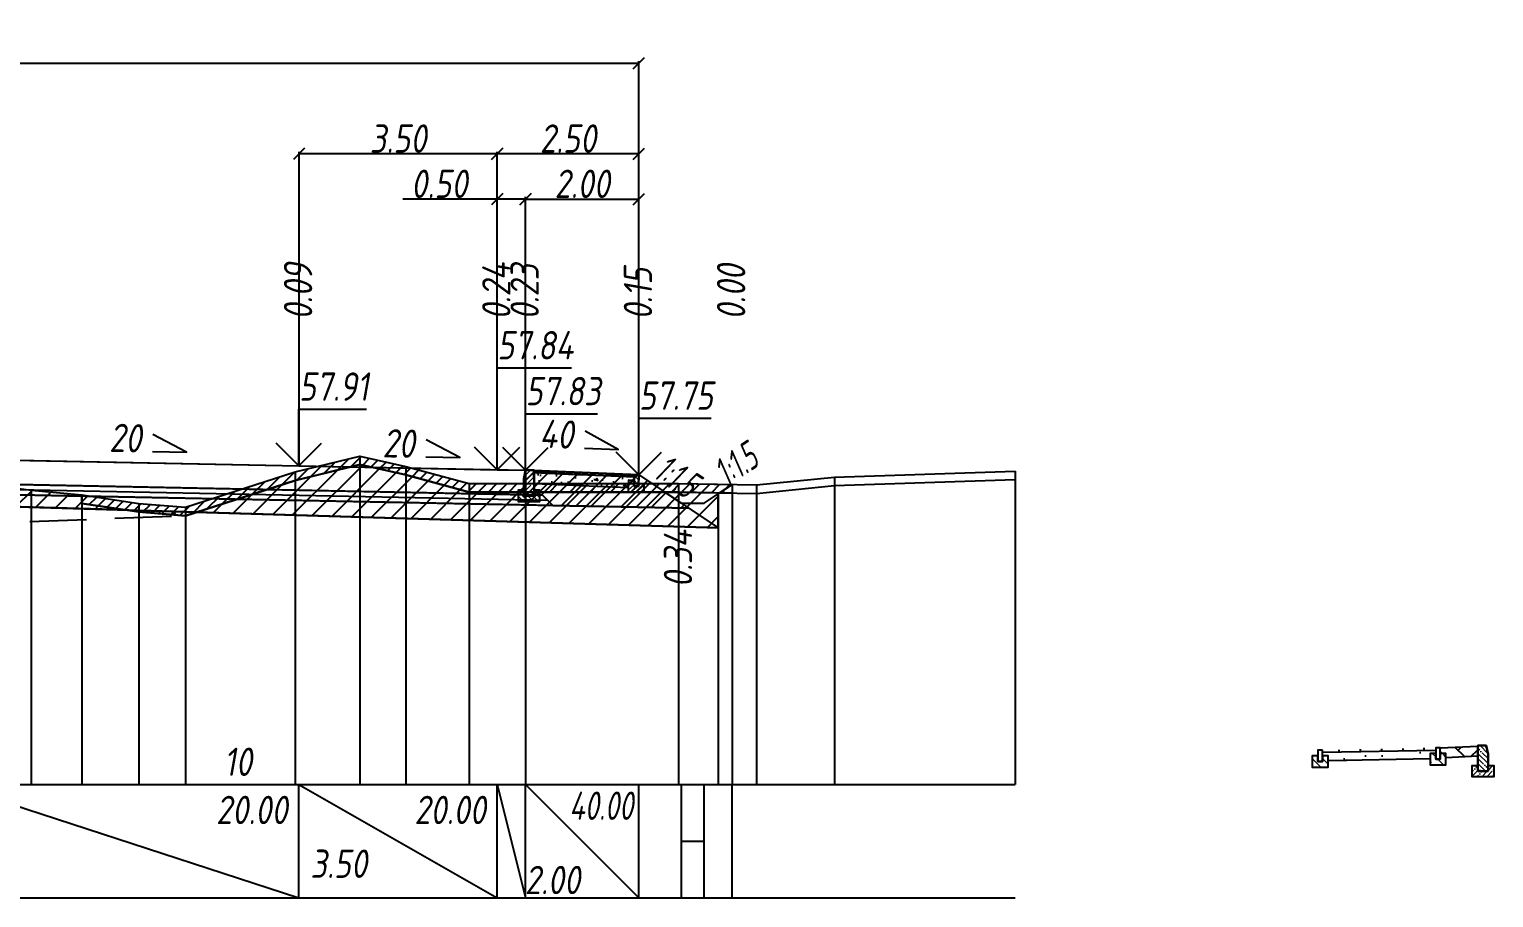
# Model space of a CAD drawing. Extents: x -717 to 1451, y -133302 to 233.
# Drawn here: x -187.7 to -58.4, y -75170.7 to -75094 of the extents above; entities that cross this region are included whole.
import ezdxf
from ezdxf.enums import TextEntityAlignment as Align

# ---------------------------------------------------------------- set-up
doc = ezdxf.new("R2010")
doc.units = 0
doc.linetypes.add('штриховая', pattern=[0.75, 0.5, -0.25])
for name, color, linetype in [('Интерполированный поперечник', 2, 'Continuous'), ('КОД_399', 252, 'Continuous'), ('Код_514', 1, 'Continuous'), ('Контур_0', 7, 'Continuous'), ('Контур_2521', 7, 'Continuous'), ('Контур_2564', 7, 'Continuous'), ('Контур_2660', 7, 'Continuous'), ('Контур_2665', 7, 'Continuous'), ('Контур_400', 7, 'Continuous'), ('Контур_508', 7, 'Continuous'), ('Контур_512', 7, 'Continuous'), ('Контур_513', 7, 'Continuous'), ('Красный поперечник', 1, 'Continuous'), ('Объём_2501', 7, 'Continuous'), ('Объём_2564', 7, 'Continuous'), ('Объём_2650', 7, 'Continuous'), ('Объём_2660', 7, 'Continuous'), ('Объём_2661', 7, 'Continuous'), ('Объём_2662', 7, 'Continuous'), ('Объём_2663', 7, 'Continuous'), ('Объём_2664', 7, 'Continuous'), ('Объём_2665', 7, 'Continuous'), ('Объём_2666', 7, 'Continuous'), ('Откосы', 7, 'Continuous'), ('Отметки покрытия', 7, 'Continuous'), ('Рабочие отметки', 7, 'Continuous'), ('Слои выравнивания', 7, 'Continuous'), ('Таблица', 7, 'Continuous'), ('Уклоны проезжей части', 7, 'Continuous'), ('Черный поперечник', 3, 'Continuous')]:
    doc.layers.add(name, color=color, linetype=linetype)
for name, color, linetype, true_color in [('Контур_2540', 2, 'Continuous', 0xffff00), ('Контур_2560', 2, 'Continuous', 0xffff00), ('Контур_2561', 7, 'Continuous', 0xff8040), ('Контур_2562', 3, 'Continuous', 0x00ff00), ('Контур_2563', 7, 'Continuous', 0xff8000), ('Контур_2570', 7, 'Continuous', 0x80ff00), ('Контур_2736', 4, 'Continuous', 0x00ffff), ('Контур_402', 7, 'Continuous', 0xff6464), ('Контур_703', 4, 'Continuous', 0x00ffff), ('Контур_707', 4, 'Continuous', 0x00ffff), ('Контур_720', 131, 'Continuous', 0xaaffff), ('Объём_2500', 7, 'Continuous', 0xc0c0c0), ('Объём_2520', 7, 'Continuous', 0x80ffff), ('Объём_2540', 2, 'Continuous', 0xffff00), ('Объём_2560', 2, 'Continuous', 0xffff00), ('Объём_2561', 7, 'Continuous', 0xff8040), ('Объём_2562', 3, 'Continuous', 0x00ff00), ('Объём_2563', 7, 'Continuous', 0xff8000), ('Объём_2570', 7, 'Continuous', 0x80ff00), ('Объём_2600', 7, 'Continuous', 0x808000), ('Объём_2746', 2, 'Continuous', 0xffff00)]:
    doc.layers.add(name, color=color, linetype=linetype, true_color=true_color)
doc.styles.get("Standard").update_dxf_attribs({"font": 'txt', "height": 2.5})
doc.styles.add('М', font='romand.shx', dxfattribs={"width": 0.8, "oblique": 10, "height": 2.5})
doc.dimstyles.get("Standard").update_dxf_attribs({"dimtxt": 0.18, "dimasz": 0.18, "dimexe": 0.18, "dimexo": 0.0625, "dimgap": 0.09, "dimtad": 0, "dimtih": 1, "dimtoh": 1, "dimdec": 4, "dimzin": 0, "dimdsep": 46, "dimtxsty": 'Standard', "dimcen": 0.09, "dimadec": 0, "dimazin": 0, "dimtfac": 1, "dimtdec": 4, "dimtofl": 0, "dimtmove": 0, "dimatfit": 3, "dimfxl": 1, "dimtolj": 1, "dimtzin": 0, "dimarcsym": 0})
pattern_1 = [(45, (-398.8762, 14.3014), (-0.898025612, 0.898025612), [])]
pattern_2 = [(0, (-398.8762, 14.3014), (1.42875, 0.8248891935), [0.9525, -1.905]), (120, (-398.8762, 14.3014), (-1.428749997, 0.824889199), [0.9525, -1.905]), (60, (-398.8762, 14.3014), (3e-09, 1.649778392), [-1.905, 0.9525])]

# ---------------------------------------------------------------- blocks, each defined once
blk = doc.blocks.new('_Oblique')
at = {"color": 0, "linetype": 'ByBlock', "lineweight": -2}
blk.add_line((-0.5, -0.5), (0.5, 0.5), dxfattribs=at)
blk = doc.blocks.new('*D3095')
at = {"color": 0, "lineweight": -2, "transparency": 16777216}
for p, q in [((-143.86, -75132.97), (-143.86, -75108.84)), ((-133.86, -75133.37), (-133.86, -75108.84)), ((-143.86, -75109.02), (-133.86, -75109.02))]:
    blk.add_line(p, q, dxfattribs=at)
at = {"layer": 'Defpoints', "color": 0, "transparency": 16777216}
for p in [(-133.86, -75109.02), (-143.86, -75133.03), (-133.86, -75133.43)]:
    blk.add_point(p, dxfattribs=at)
at = {"color": 0, "lineweight": -2, "transparency": 16777216, "rotation": 180}
blk.add_blockref('_Oblique', (-143.86, -75109.02), dxfattribs=at)
at = {"color": 0, "lineweight": -2, "transparency": 16777216}
blk.add_blockref('_Oblique', (-133.86, -75109.02), dxfattribs=at)
at = {"color": 0, "transparency": 16777216, "insert": (-138.86, -75107.68), "char_height": 2.5, "width": 0.72, "attachment_point": 5, "style": 'М'}
blk.add_mtext('\\A1;2.00', dxfattribs=at)
blk = doc.blocks.new('*D3097')
at = {"color": 0, "lineweight": -2, "transparency": 16777216}
for p, q in [((-146.36, -75132.92), (-146.36, -75108.84)), ((-143.86, -75132.97), (-143.86, -75108.84)), ((-146.36, -75109.02), (-154.7, -75109.02)), ((-143.86, -75109.02), (-146.36, -75109.02))]:
    blk.add_line(p, q, dxfattribs=at)
at = {"layer": 'Defpoints', "color": 0, "transparency": 16777216}
for p in [(-143.86, -75109.02), (-146.36, -75132.98), (-143.86, -75133.03)]:
    blk.add_point(p, dxfattribs=at)
at = {"color": 0, "lineweight": -2, "transparency": 16777216, "rotation": 180}
blk.add_blockref('_Oblique', (-146.36, -75109.02), dxfattribs=at)
at = {"color": 0, "lineweight": -2, "transparency": 16777216}
blk.add_blockref('_Oblique', (-143.86, -75109.02), dxfattribs=at)
at = {"color": 0, "transparency": 16777216, "insert": (-151.47, -75107.68), "char_height": 2.5, "width": 0.72, "attachment_point": 5, "style": 'М'}
blk.add_mtext('\\A1;0.50', dxfattribs=at)
blk = doc.blocks.new('*D3099')
at = {"color": 0, "lineweight": -2, "transparency": 16777216}
for p, q in [((-163.86, -75132.57), (-163.86, -75104.84)), ((-146.36, -75105.02), (-163.86, -75105.02)), ((-146.36, -75132.92), (-146.36, -75104.84))]:
    blk.add_line(p, q, dxfattribs=at)
at = {"layer": 'Defpoints', "color": 0, "transparency": 16777216}
for p in [(-163.86, -75105.02), (-163.86, -75132.63), (-146.36, -75132.98)]:
    blk.add_point(p, dxfattribs=at)
at = {"color": 0, "lineweight": -2, "transparency": 16777216, "rotation": 180}
blk.add_blockref('_Oblique', (-163.86, -75105.02), dxfattribs=at)
at = {"color": 0, "lineweight": -2, "transparency": 16777216}
blk.add_blockref('_Oblique', (-146.36, -75105.02), dxfattribs=at)
at = {"color": 0, "transparency": 16777216, "insert": (-155.11, -75103.68), "char_height": 2.5, "width": 0.75, "attachment_point": 5, "style": 'М'}
blk.add_mtext('\\A1;3.50', dxfattribs=at)
blk = doc.blocks.new('*D3100')
at = {"color": 0, "lineweight": -2, "transparency": 16777216}
for p, q in [((-146.36, -75132.92), (-146.36, -75104.84)), ((-133.86, -75105.02), (-146.36, -75105.02)), ((-133.86, -75133.37), (-133.86, -75104.84))]:
    blk.add_line(p, q, dxfattribs=at)
at = {"layer": 'Defpoints', "color": 0, "transparency": 16777216}
for p in [(-146.36, -75105.02), (-146.36, -75132.98), (-133.86, -75133.43)]:
    blk.add_point(p, dxfattribs=at)
at = {"color": 0, "lineweight": -2, "transparency": 16777216, "rotation": 180}
blk.add_blockref('_Oblique', (-146.36, -75105.02), dxfattribs=at)
at = {"color": 0, "lineweight": -2, "transparency": 16777216}
blk.add_blockref('_Oblique', (-133.86, -75105.02), dxfattribs=at)
at = {"color": 0, "transparency": 16777216, "insert": (-140.11, -75103.68), "char_height": 2.5, "width": 0.75, "attachment_point": 5, "style": 'М'}
blk.add_mtext('\\A1;2.50', dxfattribs=at)
blk = doc.blocks.new('*D3102')
at = {"color": 0, "lineweight": -2, "transparency": 16777216}
for p, q in [((-282.86, -75134.07), (-282.86, -75096.84)), ((-282.86, -75097.02), (-133.86, -75097.02)), ((-133.86, -75133.37), (-133.86, -75096.84))]:
    blk.add_line(p, q, dxfattribs=at)
at = {"layer": 'Defpoints', "color": 0, "transparency": 16777216}
for p in [(-133.86, -75097.02), (-133.86, -75133.43), (-282.86, -75134.13)]:
    blk.add_point(p, dxfattribs=at)
at = {"color": 0, "lineweight": -2, "transparency": 16777216, "rotation": 180}
blk.add_blockref('_Oblique', (-282.86, -75097.02), dxfattribs=at)
at = {"color": 0, "lineweight": -2, "transparency": 16777216}
blk.add_blockref('_Oblique', (-133.86, -75097.02), dxfattribs=at)
at = {"color": 0, "transparency": 16777216, "insert": (-208.36, -75095.68), "char_height": 2.5, "width": 0.93, "attachment_point": 5, "style": 'М'}
blk.add_mtext('\\A1;29.80', dxfattribs=at)
blk = doc.blocks.new('Тротуар1')
at = {"linetype": 'Continuous', "lineweight": 13}
h = blk.add_hatch(dxfattribs=at)
h.set_pattern_fill('ANSI35', scale=5, angle=90)
h.set_pattern_definition([(135, (-1541.6927, -4801.9416), (-0.88388348, -0.88388348), []), (135, (-1541.6927, -4801.0577), (-0.88388348, -0.88388348), [1.5625, -0.3125, 0, -0.3125])])
h.paths.add_polyline_path([(-16.72, -1.24), (-17.72, -1.24), (-17.72, -2.24), (-18.52, -2.24), (-18.52, -1.85), (-19.52, -1.89), (-19.52, -3.24), (-16.72, -3.24)])
h = blk.add_hatch(dxfattribs=at)
h.set_pattern_fill('ANSI35', scale=5)
h.set_pattern_definition([(45, (-1541.6927, -4800.4416), (-0.88388348, 0.88388348), []), (45, (-1540.8088, -4800.4416), (-0.88388348, 0.88388348), [1.5625, -0.3125, 0, -0.3125])])
h.paths.add_polyline_path([(-17.72, -0.24), (-18.52, -0.24), (-18.52, -2.24), (-17.72, -2.24)])
at = {"linetype": 'Continuous'}
h = blk.add_hatch(dxfattribs=at)
h.set_pattern_fill('ANSI31', color=256, scale=15, angle=45, style=0)
h.set_pattern_definition([(90, (-1932.1888, -4954.235), (-1.875, 3e-16), [])])
h.paths.add_polyline_path([(0, 0), (-17.72, -0.24), (-17.71, -0.63), (-11.04, -0.58), (0, -0.4)])
at = {"layer": 'КОД_399'}
h = blk.add_hatch(dxfattribs=at)
h.set_pattern_fill('AR-CONC', scale=0.7, angle=45, style=0)
h.set_pattern_definition([(95, (-1932.189, -4954.235), (3.860864, 3.2396496), [0.525, -5.775]), (40, (-1932.189, -4954.235), (-4.409945, 3.036377), [0.42, -4.62]), (145.45144, (-1931.867, -4953.965), (-0.549081, 6.2760265), [0.4461813, -4.907995]), (91.1842, (-1933.179, -4953.245), (6.101854, 4.4632964), [0.7875, -8.6625]), (141.63564, (-1932.67, -4952.873), (-0.1953, 9.447982), [0.669272, -7.361996]), (36.18416, (-1933.179, -4953.245), (-0.1953, 9.447982), [0.63, -6.93]), (66, (-1932.4363, -4952.9975), (4.947401, 0.9616773), [0.525, -5.775]), (11, (-1932.4363, -4952.9975), (-2.38496, 4.793659), [0.42, -4.62]), (116.45144, (-1932.024, -4952.9174), (2.562441, 5.7553363), [0.4461813, -4.907995]), (82.5, (-1932.1888, -4954.235), (-1.5875523, 1.7079287), [0, -4.564, 0, -4.69, 0, -4.6375]), (52.5, (-1932.1888, -4954.235), (-0.6501106, 3.2543661), [0, -2.674, 0, -4.459, 0, -1.7675]), (12.5, (-1933.2926, -4955.3388), (2.7539272, 2.5306453), [0, -1.75, 0, -5.46, 0, -7.245]), (2.5, (-1933.7876, -4955.8337), (2.3911299, 3.3821186), [0, -2.275, 0, -3.626, 0, -5.145])])
h.paths.add_polyline_path([(0, -0.4), (-17.71, -0.63), (-17.72, -1.24), (-16.71, -1.24), (-16.72, -2.62), (-0.07, -2.41)])
at = {"linetype": 'Continuous'}
blk.add_lwpolyline([(-17.72, -1.24), (-16.72, -1.24), (-16.72, -3.24), (-19.52, -3.24), (-19.52, -1.89), (-18.52, -1.85)], dxfattribs=at)
at = {"color": 7, "lineweight": 30}
for points in [[(-18.52, -0.24), (-18.52, -2.24), (-17.72, -2.24), (-17.72, -0.24), (-18.52, -0.24)], [(-8.6, -0.53), (0, -0.4)]]:
    blk.add_lwpolyline(points, dxfattribs=at)
for points in [[(0, 0), (-17.72, -0.24), (-17.72, -0.63), (0, -0.4)], [(0, -0.4), (-17.71, -0.63), (-17.72, -1.24), (-16.71, -1.24), (-16.72, -2.62), (-0.07, -2.39)]]:
    blk.add_lwpolyline(points, close=True)
blk = doc.blocks.new('БР100.30.18')
at = {"linetype": 'Continuous', "lineweight": 13}
h = blk.add_hatch(dxfattribs=at)
h.set_pattern_fill('ANSI35', scale=5)
h.set_pattern_definition([(45, (-1504.996, -4799.2297), (-0.88388348, 0.88388348), []), (45, (-1504.1121, -4799.2297), (-0.88388348, 0.88388348), [1.5625, -0.3125, 0, -0.3125])])
h.paths.add_polyline_path([(0.3, 3.47), (1.8, 3.47), (1.8, -1.03), (0, -1.03), (0, 1.97)])
h = blk.add_hatch(dxfattribs=at)
h.set_pattern_fill('ANSI35', scale=5, angle=90)
h.set_pattern_definition([(135, (-1504.996, -4800.7297), (-0.88388348, -0.88388348), []), (135, (-1504.996, -4799.8458), (-0.88388348, -0.88388348), [1.5625, -0.3125, 0, -0.3125])])
h.paths.add_polyline_path([(-1, -0.03), (0, -0.03), (0, -1.03), (1.8, -1.03), (1.8, -0.03), (2.8, -0.03), (2.8, -2.03), (-1, -2.03)])
at = {"color": 7, "lineweight": 30}
blk.add_lwpolyline([(1.8, -1.03), (0, -1.03), (0, 1.97), (0.3, 3.47), (1.8, 3.47)], close=True, dxfattribs=at)
at = {"linetype": 'Continuous'}
blk.add_lwpolyline([(0, -0.03), (-1, -0.03), (-1, -2.03), (2.8, -2.03), (2.8, -0.03), (1.8, -0.03)], dxfattribs=at)

msp = doc.modelspace()

# ---------------------------------------------------------------- hatches: boundary and pattern name
at = {"linetype": 'Continuous'}
h = msp.add_hatch(dxfattribs=at)
h.set_pattern_fill('ANSI31', color=256, scale=15, angle=45, style=0)
h.set_pattern_definition([(90, (-1948.9077, -80111.0915), (-1.875, 3e-16), [])])
h.paths.add_polyline_path([(-73.52, -75157.667), (-63.525, -75157.461), (-63.525, -75157.661), (-73.52, -75157.859)])
at = {"linetype": 'Continuous', "lineweight": 13}
h = msp.add_hatch(dxfattribs=at)
h.set_pattern_fill('ANSI35', scale=5, angle=90)
h.set_pattern_definition([(135, (-1904.8622, -9429.8325), (-0.883883476, -0.883883476), []), (135, (-1904.8622, -9428.9486), (-0.883883476, -0.883883476), [1.5625, -0.3125, 0, -0.3125])])
h.paths.add_polyline_path([(-62.625, -75157.961), (-63.124, -75157.961), (-63.125, -75158.461), (-63.525, -75158.461), (-63.525, -75157.961), (-64.025, -75157.961), (-64.025, -75158.961), (-62.625, -75158.961)])
at = {"linetype": 'Continuous'}
h = msp.add_hatch(dxfattribs=at)
h.set_pattern_fill('AR-HBONE', color=253, scale=0.3)
h.set_pattern_definition([(45, (-336.4715, -80963.31), (0, 1.69705627), [3.6, -1.2]), (135, (-335.623, -80962.4615), (1e-16, 1.69705627), [3.6, -1.2])])
h.paths.add_polyline_path([(-63.525, -75157.461), (-63.525, -75158.461), (-63.525, -75158.461)])
h.paths.add_polyline_path([(-59.804, -75157.312), (-63.125, -75157.461), (-63.125, -75157.961), (-62.625, -75157.961), (-62.625, -75158.339), (-59.803, -75158.213)])
at = {"linetype": 'Continuous', "lineweight": 13}
h = msp.add_hatch(dxfattribs=at)
h.set_pattern_fill('ANSI35', scale=5, angle=90)
h.set_pattern_definition([(135, (-1894.4667, -9430.0385), (-0.883883476, -0.883883476), []), (135, (-1894.4667, -9429.1547), (-0.883883476, -0.883883476), [1.5625, -0.3125, 0, -0.3125])])
h.paths.add_polyline_path([(-73.02, -75158.167), (-73.52, -75158.167), (-73.52, -75158.667), (-73.92, -75158.667), (-73.92, -75158.167), (-74.42, -75158.167), (-74.42, -75159.167), (-73.02, -75159.167)])
at = {"layer": 'КОД_399'}
h = msp.add_hatch(dxfattribs=at)
h.set_pattern_fill('AR-CONC', scale=0.7, angle=45, style=0)
h.set_pattern_definition([(95, (-1948.9897, -80111.1807), (3.860864, 3.2396496), [0.525, -5.775]), (40, (-1948.9897, -80111.1807), (-4.409945, 3.036377), [0.42, -4.62]), (145.45144, (-1948.668, -80110.9107), (-0.549081, 6.2760265), [0.4461813, -4.907995]), (91.1842, (-1949.9796, -80110.191), (6.101854, 4.4632964), [0.7875, -8.6625]), (141.63564, (-1949.471, -80109.819), (-0.1953, 9.447982), [0.669272, -7.361996]), (36.18416, (-1949.9796, -80110.191), (-0.1953, 9.447982), [0.63, -6.93]), (66, (-1949.237, -80109.9433), (4.947401, 0.9616773), [0.525, -5.775]), (11, (-1949.237, -80109.9433), (-2.38496, 4.793659), [0.42, -4.62]), (116.45144, (-1948.825, -80109.863), (2.562441, 5.7553363), [0.4461813, -4.907995]), (82.5, (-1948.9897, -80111.1807), (-1.5875523, 1.7079287), [0, -4.564, 0, -4.69, 0, -4.6375]), (52.5, (-1948.9897, -80111.1807), (-0.6501106, 3.2543661), [0, -2.674, 0, -4.459, 0, -1.7675]), (12.5, (-1950.0934, -80112.2845), (2.7539272, 2.5306453), [0, -1.75, 0, -5.46, 0, -7.245]), (2.5, (-1950.5884, -80112.7795), (2.3911299, 3.3821186), [0, -2.275, 0, -3.626, 0, -5.145])])
h.paths.add_polyline_path([(-73.02, -75158.167), (-73.52, -75158.167), (-73.52, -75157.859), (-63.525, -75157.661), (-63.525, -75157.961), (-64.025, -75157.961), (-64.025, -75158.421), (-73.02, -75158.599)])
at = {"layer": 'Объём_2563'}
h = msp.add_hatch(dxfattribs=at)
h.set_pattern_fill('ANSI31', color=256, scale=0.3)
h.set_pattern_definition([(45, (-398.8762, 14.3014), (-0.673519209, 0.673519209), [])])
h.paths.add_polyline_path([(-142.363, -75135.149), (-143.863, -75135.119), (-143.863, -75132.969), (-133.863, -75133.369), (-129.455, -75136.307), (-141.444, -75136.067)])
at = {"layer": 'Объём_2570'}
h = msp.add_hatch(dxfattribs=at)
h.set_pattern_fill('ANSI31', color=256, scale=0.2)
h.set_pattern_definition([(45, (-398.8762, 14.3014), (-0.449012806, 0.449012806), [])])
h.paths.add_polyline_path([(-125.638, -75134.974), (-130.369, -75134.892), (-148.837, -75134.887), (-154.434, -75133.376), (-158.483, -75132.46), (-164.188, -75133.864), (-173.893, -75136.973), (-177.987, -75136.645), (-183.036, -75135.894), (-183.036, -75135.144), (-177.987, -75135.895), (-173.893, -75136.223), (-164.188, -75133.114), (-158.483, -75131.71), (-154.434, -75132.626), (-148.837, -75134.137), (-130.369, -75134.142), (-125.638, -75134.224)])
at = {"layer": 'Объём_2600'}
h = msp.add_hatch(dxfattribs=at)
h.set_pattern_fill('ANSI31', color=6, scale=0.4)
h.set_pattern_definition(pattern_1)
h.paths.add_polyline_path([(-126.861, -75135.04), (-126.861, -75138.036), (-172.899, -75136.655), (-164.188, -75133.864), (-158.483, -75132.46), (-154.434, -75133.376), (-148.837, -75134.887), (-130.369, -75134.892), (-126.735, -75134.955)])
h = msp.add_hatch(dxfattribs=at)
h.set_pattern_fill('ANSI31', color=6, scale=0.4)
h.set_pattern_definition(pattern_1)
h.paths.add_polyline_path([(-183.036, -75135.894), (-179.187, -75136.466), (-194.613, -75136.004), (-194.613, -75134.224), (-190.604, -75134.302), (-187.504, -75134.734), (-183.036, -75135.144)])
h = msp.add_hatch(dxfattribs=at)
h.set_pattern_fill('HONEY', color=5, scale=0.3)
h.set_pattern_definition(pattern_2)
h.paths.add_polyline_path([(-126.735, -75134.955), (-125.638, -75134.224), (-125.638, -75134.974)])
h = msp.add_hatch(dxfattribs=at)
h.set_pattern_fill('HONEY', color=5, scale=0.3)
h.set_pattern_definition(pattern_2)
h.paths.add_polyline_path([(-173.893, -75136.973), (-177.987, -75136.645), (-179.187, -75136.466), (-172.899, -75136.655)])

# ---------------------------------------------------------------- linework, layer by layer
for points in [[(-73.52, -75157.667), (-73.92, -75157.667), (-73.92, -75158.667), (-73.52, -75158.667), (-73.52, -75157.667)], [(-73.52, -75157.859), (-63.525, -75157.661)], [(-63.525, -75157.961), (-64.025, -75157.961), (-64.025, -75158.961), (-62.625, -75158.961), (-62.625, -75157.961), (-63.125, -75157.961), (-63.125, -75158.461), (-63.525, -75158.461), (-63.525, -75157.961)], [(-63.125, -75157.461), (-63.525, -75157.461), (-63.525, -75158.461), (-63.125, -75158.461), (-63.125, -75157.461)], [(-63.125, -75157.461), (-59.804, -75157.312), (-59.803, -75158.213), (-62.625, -75158.339), (-62.625, -75157.961), (-63.125, -75157.961), (-63.125, -75157.461)], [(-73.92, -75158.167), (-74.42, -75158.167), (-74.42, -75159.167), (-73.02, -75159.167), (-73.02, -75158.167), (-73.52, -75158.167), (-73.52, -75158.667), (-73.92, -75158.667), (-73.92, -75158.167)], [(-73.02, -75158.599), (-64.025, -75158.421)]]:
    msp.add_lwpolyline(points)
at = {"layer": 'Интерполированный поперечник', "linetype": 'штриховая', "ltscale": 10, "flags": 128}
msp.add_lwpolyline([(-292.537, -75141.4), (-173.893, -75136.973)], dxfattribs=at)
at = {"layer": 'Код_514'}
for p, q in [((-194.613, -75160.699), (-163.863, -75170.699)), ((-163.863, -75170.699), (-163.863, -75160.699)), ((-163.863, -75160.699), (-146.363, -75170.699)), ((-146.363, -75170.699), (-146.363, -75160.699)), ((-146.363, -75160.699), (-143.863, -75170.699)), ((-143.863, -75170.699), (-143.863, -75160.699)), ((-143.863, -75160.699), (-133.863, -75170.699)), ((-133.863, -75170.699), (-133.863, -75160.699)), ((-130.109, -75170.699), (-130.109, -75160.699)), ((-128.109, -75170.699), (-128.109, -75160.699)), ((-125.638, -75170.699), (-125.638, -75160.699)), ((-130.109, -75165.699), (-128.109, -75165.699))]:
    msp.add_line(p, q, dxfattribs=at)
at = {"layer": 'Контур_0', "color": 18, "true_color": 0x000000, "flags": 128}
for points in [[(-163.863, -75132.569), (-143.863, -75132.969), (-143.863, -75135.119), (-194.613, -75134.104), (-194.613, -75131.954), (-163.863, -75132.569), (-163.863, -75132.569)], [(-163.863, -75134.719), (-142.363, -75135.149), (-141.444, -75136.067), (-194.613, -75135.004), (-194.613, -75134.104), (-163.863, -75134.719), (-163.863, -75134.719)], [(-143.863, -75135.119), (-142.363, -75135.149), (-141.444, -75136.067), (-129.455, -75136.307)]]:
    msp.add_lwpolyline(points, dxfattribs=at)
at = {"layer": 'Контур_2521', "color": 18, "true_color": 0x000000, "flags": 128}
msp.add_lwpolyline([(-194.613, -75134.554), (-141.903, -75135.608)], dxfattribs=at)
at = {"layer": 'Контур_2540', "flags": 128}
msp.add_lwpolyline([(-194.613, -75136.004), (-194.613, -75135.004), (-129.455, -75136.307), (-126.861, -75138.036), (-194.613, -75136.004), (-194.613, -75136.004)], dxfattribs=at)
at = {"layer": 'Контур_2560', "flags": 128}
msp.add_lwpolyline([(-143.863, -75132.969), (-133.863, -75133.369), (-133.863, -75133.369), (-133.863, -75133.369)], dxfattribs=at)
at = {"layer": 'Контур_2561', "flags": 128}
msp.add_lwpolyline([(-143.863, -75132.969), (-143.863, -75132.969), (-133.863, -75133.369), (-133.863, -75133.369), (-143.863, -75132.969)], dxfattribs=at)
at = {"layer": 'Контур_2562', "flags": 128}
msp.add_lwpolyline([(-133.863, -75133.369), (-133.863, -75133.369), (-133.863, -75133.369), (-133.863, -75133.369), (-133.863, -75133.369)], dxfattribs=at)
at = {"layer": 'Контур_2563', "flags": 128}
msp.add_lwpolyline([(-142.363, -75135.149), (-143.863, -75135.119), (-143.863, -75132.969), (-133.863, -75133.369), (-129.455, -75136.307), (-141.444, -75136.067), (-142.363, -75135.149), (-142.363, -75135.149)], dxfattribs=at)
at = {"layer": 'Контур_2564', "flags": 128}
msp.add_lwpolyline([(-143.863, -75132.969), (-133.863, -75133.369)], dxfattribs=at)
at = {"layer": 'Контур_2570', "flags": 128}
msp.add_lwpolyline([(-190.604, -75134.302), (-187.504, -75134.734), (-183.036, -75135.144), (-183.036, -75135.894), (-177.987, -75136.645), (-173.893, -75136.973), (-164.188, -75133.864), (-158.483, -75132.46), (-154.434, -75133.376), (-148.837, -75134.887), (-130.369, -75134.892), (-123.481, -75135.012), (-116.581, -75134.309), (-100.638, -75133.787)], dxfattribs=at)
at = {"layer": 'Контур_2660', "flags": 128}
msp.add_lwpolyline([(-194.613, -75136.004), (-126.861, -75138.036)], dxfattribs=at)
at = {"layer": 'Контур_2665', "flags": 128}
msp.add_lwpolyline([(-133.863, -75133.369), (-133.863, -75133.369)], dxfattribs=at)
at = {"layer": 'Контур_2736', "flags": 128}
msp.add_lwpolyline([(-133.863, -75133.369), (-133.863, -75133.369)], dxfattribs=at)
at = {"layer": 'Контур_400', "flags": 128}
msp.add_lwpolyline([(-194.613, -75131.954), (-163.863, -75132.569), (-146.363, -75132.919), (-146.363, -75132.919), (-146.363, -75132.919), (-146.363, -75132.919), (-146.363, -75132.919), (-146.363, -75132.919), (-143.863, -75132.969)], dxfattribs=at)
at = {"layer": 'Контур_402', "flags": 128}
msp.add_lwpolyline([(-290.06, -75138.867), (-265.147, -75138.12), (-265.147, -75135.514), (-197.649, -75134.164), (-197.649, -75134.214), (-196.384, -75134.189), (-196.384, -75134.239), (-195.118, -75134.214), (-194.613, -75134.224), (-194.613, -75136.004), (-126.861, -75138.036)], dxfattribs=at)
at = {"layer": 'Контур_508', "flags": 128}
msp.add_lwpolyline([(-292.752, -75140.661), (-290.06, -75138.867), (-265.147, -75138.12), (-265.147, -75135.514), (-197.649, -75134.164), (-197.649, -75134.214), (-196.384, -75134.189), (-196.384, -75134.239), (-195.118, -75134.214), (-194.613, -75134.224), (-194.613, -75136.004), (-126.861, -75138.036), (-126.861, -75135.04), (-125.638, -75134.224)], dxfattribs=at)
at = {"layer": 'Контур_512', "flags": 128}
msp.add_lwpolyline([(-194.613, -75136.004), (-126.861, -75138.036), (-126.861, -75135.04), (-125.638, -75134.224)], dxfattribs=at)
at = {"layer": 'Контур_513', "flags": 128}
msp.add_lwpolyline([(-292.752, -75140.661), (-290.06, -75138.867), (-265.147, -75138.12), (-265.147, -75135.514), (-197.649, -75134.164), (-197.649, -75134.214), (-196.384, -75134.189), (-196.384, -75134.239), (-195.118, -75134.214), (-194.613, -75134.224), (-194.613, -75136.004), (-126.861, -75138.036), (-126.861, -75135.04), (-125.638, -75134.224)], dxfattribs=at)
at = {"layer": 'Контур_703', "flags": 128}
for points in [[(-133.863, -75133.369), (-133.863, -75133.369)], [(-133.863, -75133.369), (-130.109, -75135.871)], [(-133.863, -75133.369), (-130.109, -75135.871)]]:
    msp.add_lwpolyline(points, dxfattribs=at)
at = {"layer": 'Контур_707', "flags": 128}
msp.add_lwpolyline([(-128.109, -75135.871), (-125.638, -75134.224)], dxfattribs=at)
msp.add_lwpolyline([(-128.109, -75135.871), (-125.638, -75134.224)], dxfattribs=at)
at = {"layer": 'Контур_720', "flags": 128}
msp.add_lwpolyline([(-130.109, -75135.871), (-128.109, -75135.871)], dxfattribs=at)
at = {"layer": 'Красный поперечник'}
for p, q in [((-194.613, -75131.954), (-163.863, -75132.569)), ((-163.863, -75132.569), (-146.363, -75132.919)), ((-146.363, -75132.919), (-143.863, -75132.969)), ((-143.863, -75132.969), (-133.863, -75133.369)), ((-133.863, -75133.369), (-130.109, -75135.871)), ((-128.109, -75135.871), (-125.638, -75134.224)), ((-125.638, -75134.224), (-125.638, -75160.699)), ((-130.109, -75135.871), (-128.109, -75135.871)), ((-126.861, -75135.04), (-126.861, -75160.699)), ((-126.861, -75138.036), (-126.861, -75160.699))]:
    msp.add_line(p, q, dxfattribs=at)
at = {"layer": 'Объём_2500', "color": 18, "true_color": 0x000000, "flags": 128}
msp.add_lwpolyline([(-163.863, -75132.569), (-143.863, -75132.969), (-143.863, -75135.119), (-194.613, -75134.104), (-194.613, -75131.954), (-163.863, -75132.569), (-163.863, -75132.569)], dxfattribs=at)
at = {"layer": 'Объём_2501', "flags": 128}
msp.add_lwpolyline([(-194.613, -75131.954), (-163.863, -75132.569), (-146.363, -75132.919), (-146.363, -75132.919), (-146.363, -75132.919), (-146.363, -75132.919), (-146.363, -75132.919), (-146.363, -75132.919), (-143.863, -75132.969)], dxfattribs=at)
at = {"layer": 'Объём_2520', "color": 250, "flags": 128}
msp.add_lwpolyline([(-163.863, -75134.719), (-142.363, -75135.149), (-141.444, -75136.067), (-194.613, -75135.004), (-194.613, -75134.104), (-163.863, -75134.719), (-163.863, -75134.719)], dxfattribs=at)
at = {"layer": 'Объём_2540', "flags": 128}
msp.add_lwpolyline([(-194.613, -75136.004), (-194.613, -75135.004), (-129.455, -75136.307), (-126.861, -75138.036), (-194.613, -75136.004), (-194.613, -75136.004)], dxfattribs=at)
at = {"layer": 'Объём_2560', "flags": 128}
msp.add_lwpolyline([(-143.863, -75132.969), (-133.863, -75133.369), (-133.863, -75133.369), (-133.863, -75133.369)], dxfattribs=at)
at = {"layer": 'Объём_2561', "flags": 128}
msp.add_lwpolyline([(-143.863, -75132.969), (-143.863, -75132.969), (-133.863, -75133.369), (-133.863, -75133.369), (-143.863, -75132.969)], dxfattribs=at)
at = {"layer": 'Объём_2562', "flags": 128}
msp.add_lwpolyline([(-133.863, -75133.369), (-133.863, -75133.369), (-133.863, -75133.369), (-133.863, -75133.369), (-133.863, -75133.369)], dxfattribs=at)
at = {"layer": 'Объём_2563', "color": 250, "flags": 128}
msp.add_lwpolyline([(-142.363, -75135.149), (-143.863, -75135.119), (-143.863, -75132.969), (-133.863, -75133.369), (-129.455, -75136.307), (-141.444, -75136.067), (-142.363, -75135.149), (-142.363, -75135.149)], dxfattribs=at)
at = {"layer": 'Объём_2564', "flags": 128}
msp.add_lwpolyline([(-143.863, -75132.969), (-133.863, -75133.369)], dxfattribs=at)
at = {"layer": 'Объём_2570', "flags": 128}
msp.add_lwpolyline([(-125.638, -75134.974), (-130.369, -75134.892), (-148.837, -75134.887), (-154.434, -75133.376), (-158.483, -75132.46), (-164.188, -75133.864), (-173.893, -75136.973), (-177.987, -75136.645), (-183.036, -75135.894), (-183.036, -75135.144), (-177.987, -75135.895), (-173.893, -75136.223), (-164.188, -75133.114), (-158.483, -75131.71), (-154.434, -75132.626), (-148.837, -75134.137), (-130.369, -75134.142), (-125.638, -75134.224), (-125.638, -75134.974), (-125.638, -75134.974)], dxfattribs=at)
at = {"layer": 'Объём_2600', "color": 5, "flags": 128}
for points in [[(-126.735, -75134.955), (-125.638, -75134.224), (-125.638, -75134.974), (-126.735, -75134.955), (-126.735, -75134.955)], [(-173.893, -75136.973), (-177.987, -75136.645), (-179.187, -75136.466), (-172.899, -75136.655), (-173.893, -75136.973), (-173.893, -75136.973)]]:
    msp.add_lwpolyline(points, dxfattribs=at)
at = {"layer": 'Объём_2650', "color": 6, "flags": 128}
for points in [[(-126.861, -75135.04), (-126.861, -75138.036), (-172.899, -75136.655), (-164.188, -75133.864), (-158.483, -75132.46), (-154.434, -75133.376), (-148.837, -75134.887), (-130.369, -75134.892), (-126.735, -75134.955), (-126.861, -75135.04), (-126.861, -75135.04)], [(-183.036, -75135.894), (-179.187, -75136.466), (-194.613, -75136.004), (-194.613, -75134.224), (-190.604, -75134.302), (-187.504, -75134.734), (-183.036, -75135.144), (-183.036, -75135.894), (-183.036, -75135.894)]]:
    msp.add_lwpolyline(points, dxfattribs=at)
at = {"layer": 'Объём_2660', "flags": 128}
msp.add_lwpolyline([(-194.613, -75136.004), (-126.861, -75138.036)], dxfattribs=at)
at = {"layer": 'Объём_2661', "flags": 128}
msp.add_lwpolyline([(-133.863, -75133.369), (-130.109, -75135.871)], dxfattribs=at)
at = {"layer": 'Объём_2662', "flags": 128}
msp.add_lwpolyline([(-128.109, -75135.871), (-125.638, -75134.224)], dxfattribs=at)
at = {"layer": 'Объём_2663', "flags": 128}
msp.add_lwpolyline([(-130.109, -75135.871), (-128.109, -75135.871)], dxfattribs=at)
at = {"layer": 'Объём_2664', "flags": 128}
msp.add_lwpolyline([(-130.109, -75135.871), (-128.109, -75135.871)], dxfattribs=at)
at = {"layer": 'Объём_2665', "flags": 128}
msp.add_lwpolyline([(-133.863, -75133.369), (-133.863, -75133.369)], dxfattribs=at)
at = {"layer": 'Объём_2666', "flags": 128}
msp.add_lwpolyline([(-133.863, -75133.369), (-133.863, -75133.369)], dxfattribs=at)
at = {"layer": 'Объём_2746', "flags": 128}
for points in [[(-126.861, -75138.036), (-172.899, -75136.655), (-164.188, -75133.864), (-159.295, -75132.66), (-157.436, -75132.697), (-154.434, -75133.376), (-148.837, -75134.887), (-131.578, -75134.892), (-130.109, -75135.871), (-128.109, -75135.871), (-126.861, -75135.04), (-126.861, -75138.036), (-126.861, -75138.036)], [(-183.036, -75135.894), (-179.187, -75136.466), (-190.604, -75136.124), (-190.604, -75134.302), (-187.504, -75134.734), (-183.036, -75135.144), (-183.036, -75135.894), (-183.036, -75135.894)]]:
    msp.add_lwpolyline(points, dxfattribs=at)
at = {"layer": 'Отметки покрытия', "color": 1}
for p, q in [((-146.363, -75132.919), (-146.363, -75123.919)), ((-146.363, -75123.919), (-139.813, -75123.919)), ((-163.863, -75132.569), (-163.863, -75127.569)), ((-163.863, -75127.569), (-157.913, -75127.569)), ((-143.863, -75132.969), (-143.863, -75127.969)), ((-143.863, -75127.969), (-137.513, -75127.969)), ((-133.863, -75133.369), (-133.863, -75128.369)), ((-133.863, -75128.369), (-127.463, -75128.369)), ((-163.863, -75132.569), (-165.863, -75130.569)), ((-163.863, -75132.569), (-161.863, -75130.569)), ((-146.363, -75132.919), (-148.363, -75130.919)), ((-146.363, -75132.919), (-144.363, -75130.919)), ((-143.863, -75132.969), (-145.863, -75130.969)), ((-143.863, -75132.969), (-141.863, -75130.969)), ((-133.863, -75133.369), (-135.863, -75131.369)), ((-133.863, -75133.369), (-131.863, -75131.369))]:
    msp.add_line(p, q, dxfattribs=at)
at = {"layer": 'Слои выравнивания'}
msp.add_line((-143.863, -75132.969), (-143.863, -75160.699), dxfattribs=at)
at = {"layer": 'Таблица'}
for p, q in [((-317.752, -75160.699), (-100.638, -75160.699)), ((-317.752, -75170.699), (-100.638, -75170.699))]:
    msp.add_line(p, q, dxfattribs=at)
at = {"layer": 'Уклоны проезжей части', "color": 1, "flags": 128}
for points in [[(-138.672, -75131.012), (-135.674, -75131.132), (-138.612, -75129.513)], [(-176.79, -75131.308), (-173.791, -75131.368), (-176.76, -75129.809)], [(-152.665, -75131.791), (-149.666, -75131.851), (-152.635, -75130.291)]]:
    msp.add_lwpolyline(points, dxfattribs=at)
at = {"layer": 'Черный поперечник', "color": 7}
for p, q in [((-158.483, -75131.71), (-158.483, -75160.699)), ((-164.188, -75133.114), (-164.188, -75160.699)), ((-154.434, -75132.626), (-154.434, -75160.699)), ((-100.638, -75133.037), (-100.638, -75160.699)), ((-187.504, -75134.734), (-187.504, -75160.699)), ((-148.837, -75134.137), (-148.837, -75160.699)), ((-130.369, -75134.142), (-130.369, -75160.699)), ((-123.481, -75134.262), (-123.481, -75160.699)), ((-116.581, -75133.559), (-116.581, -75160.699)), ((-183.036, -75135.144), (-183.036, -75160.699)), ((-177.987, -75135.895), (-177.987, -75160.699)), ((-173.893, -75136.223), (-173.893, -75160.699))]:
    msp.add_line(p, q, dxfattribs=at)
at = {"layer": 'Черный поперечник', "flags": 128}
msp.add_lwpolyline([(-190.604, -75134.302), (-187.504, -75134.734), (-183.036, -75135.144), (-177.987, -75135.895), (-173.893, -75136.223), (-164.188, -75133.114), (-158.483, -75131.71), (-154.434, -75132.626), (-148.837, -75134.137), (-130.369, -75134.142), (-123.481, -75134.262), (-116.581, -75133.559), (-100.638, -75133.037)], dxfattribs=at)

# ---------------------------------------------------------------- block references
at = {"lineweight": 18, "yscale": 0.5, "zscale": 0.5}
for p, xscale, rotation in [((-144.014, -75134.702), 0.5, 359.9444632229611), ((-58.902, -75159.009), -0.5, 0.05553677703885818)]:
    msp.add_blockref('БР100.30.18', p, dxfattribs=dict(at, xscale=xscale, rotation=rotation))
at = {"xscale": -0.4999999999999981, "yscale": 0.4999999999999997, "zscale": 0.4999999999999997, "rotation": 358.2855609405552}
msp.add_blockref('Тротуар1', (-143.113, -75132.969), dxfattribs=at)

# ---------------------------------------------------------------- texts
at = {"layer": 'Код_514', "style": 'М', "oblique": 10}
for s, width, p in [('20.00', 0.8, (-164.863, -75161.699)), ('20.00', 0.8, (-147.363, -75161.699)), ('40.00', 0.7, (-134.353, -75161.328))]:
    msp.add_text(s, height=2.5, dxfattribs=dict(at, width=width)).set_placement(p, align=Align.TOP_RIGHT)
at = {"layer": 'Код_514', "style": 'М', "oblique": 10, "width": 0.8}
for s, p in [('3.50', (-162.863, -75169.699)), ('2.00', (-143.929, -75171.135))]:
    msp.add_text(s, height=2.5, dxfattribs=at).set_placement(p, align=Align.BOTTOM_LEFT)
at = {"layer": 'Откосы', "color": 1, "style": 'М', "oblique": 10}
for s, rotation, width, p in [('20', 358.85423, 0.8, (-179.218, -75132.118)), ('20', 358.85423, 0.8, (-155.093, -75132.6)), ('40', 357.70938, 0.8, (-141.198, -75131.77)), ('1:1.5', 33.69007, 0.6, (-124.185, -75134.095)), ('1:1.5', 326.30994, 0.6, (-131.62, -75135.159))]:
    msp.add_text(s, height=2.5, rotation=rotation, dxfattribs=dict(at, width=width)).set_placement(p, align=Align.BOTTOM_CENTER)
at = {"layer": 'Отметки покрытия', "color": 1, "style": 'М', "oblique": 10, "width": 0.8}
for s, p in [('57.84', (-146.363, -75123.926)), ('57.91', (-163.863, -75127.576)), ('57.83', (-143.863, -75127.976)), ('57.75', (-133.863, -75128.376))]:
    msp.add_text(s, height=2.5, dxfattribs=at).set_placement(p, align=Align.BOTTOM_LEFT)
at = {"layer": 'Рабочие отметки', "color": 1, "style": 'М', "oblique": 10, "width": 0.8}
for s, p in [('0.09', (-163.941, -75119.669)), ('0.24', (-146.441, -75119.669)), ('0.23', (-143.941, -75119.669)), ('0.15', (-133.941, -75119.669)), ('0.00', (-125.716, -75119.669))]:
    msp.add_text(s, height=2.5, rotation=90, dxfattribs=at).set_placement(p, align=Align.MIDDLE_LEFT)
msp.add_text('0.34', height=2.5, rotation=90, dxfattribs=at).set_placement((-130.409, -75138.227), align=Align.MIDDLE_RIGHT)
at = {"layer": 'Слои выравнивания', "style": 'М', "oblique": 10, "width": 0.8}
msp.add_text('10', height=2.5, dxfattribs=at).set_placement((-169.238, -75160.699), align=Align.BOTTOM_CENTER)

# ---------------------------------------------------------------- dimensions: what is measured, and where the dimension line sits
at = {"color": 5}
for base, p1, picture, middle in [((-133.863, -75097.016), (-282.863, -75134.131), '*D3102', (-208.363, -75095.676)), ((-133.863, -75109.016), (-143.863, -75133.031), '*D3095', (-138.863, -75107.676))]:
    dim = msp.add_linear_dim(base=base, p1=p1, p2=(-133.863, -75133.431), angle=180, dimstyle='Standard', override={"dimtxt": 2.5, "dimasz": 1, "dimtad": 1, "dimdec": 2, "dimlfac": 0.2, "dimtxsty": 'М', "dimblk1": 'Oblique', "dimblk2": 'Oblique', "dimsah": 1}, dxfattribs=at)
    dim.commit()
    dim.dimension.update_dxf_attribs({"geometry": picture, "text_midpoint": middle})
for base, p1, p2, picture, middle in [((-163.863, -75105.016), (-146.363, -75132.981), (-163.863, -75132.631), '*D3099', (-155.113, -75103.676)), ((-146.363, -75105.016), (-133.863, -75133.431), (-146.363, -75132.981), '*D3100', (-140.113, -75103.676))]:
    dim = msp.add_linear_dim(base=base, p1=p1, p2=p2, dimstyle='Standard', override={"dimtxt": 2.5, "dimasz": 1, "dimtad": 1, "dimdec": 2, "dimlfac": 0.2, "dimtxsty": 'М', "dimblk1": 'Oblique', "dimblk2": 'Oblique', "dimsah": 1}, dxfattribs=at)
    dim.commit()
    dim.dimension.update_dxf_attribs({"geometry": picture, "text_midpoint": middle})
dim = msp.add_linear_dim(base=(-143.863, -75109.016), p1=(-146.363, -75132.981), p2=(-143.863, -75133.031), angle=180, dimstyle='Standard', override={"dimtxt": 2.5, "dimasz": 1, "dimtad": 1, "dimdec": 2, "dimlfac": 0.2, "dimtxsty": 'М', "dimblk1": 'Oblique', "dimblk2": 'Oblique', "dimsah": 1}, dxfattribs=at)
dim.commit()
dim.dimension.update_dxf_attribs({"geometry": '*D3097', "text_midpoint": (-151.473, -75109.016), "dimtype": 160})

doc.saveas('drawing.dxf')
